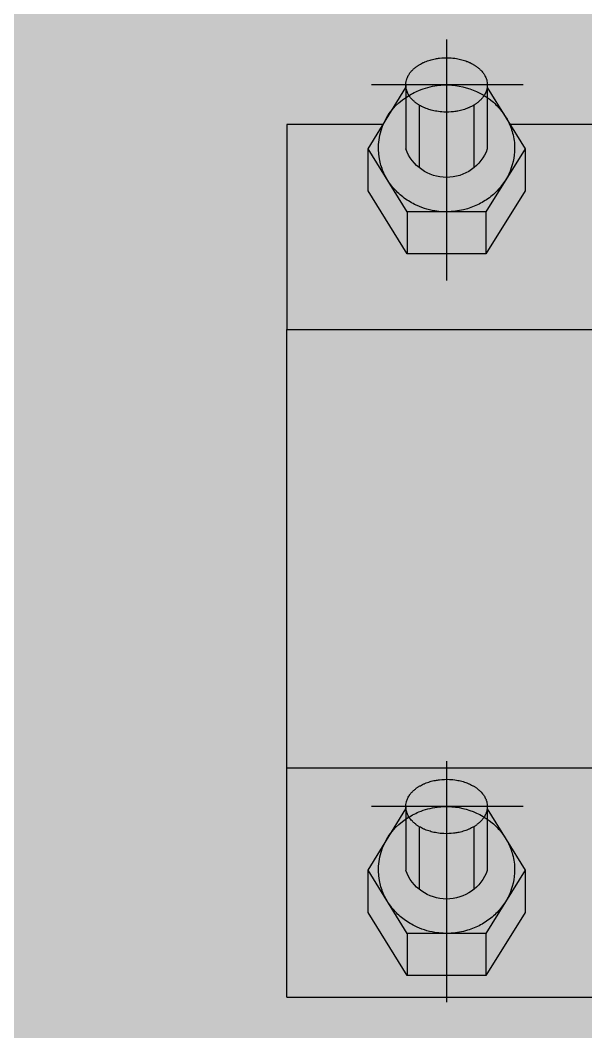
# Model space of a CAD drawing. Header units: millimetres. Extents: x 23077 to 36984, y -3880 to 22709.
# Drawn here: x 24518.4 to 24560, y 9001.3 to 9075.7 of the extents above; entities that cross this region are included whole.
import ezdxf

# ---------------------------------------------------------------- set-up
doc = ezdxf.new("R2010")
doc.units = ezdxf.units.MM
doc.set_wipeout_variables(frame=1)
doc.layers.add('LTM-1160-2', color=251, linetype='Continuous')
doc.layers.add('LTM-1160-2 Штрих', color=41, linetype='Continuous', lineweight=15)

# ---------------------------------------------------------------- blocks, each defined once
blk = doc.blocks.new('BLOCK-20160220.15365116')
at = {"color": 0, "linetype": 'ByBlock', "lineweight": -2, "transparency": 16777216}
blk.add_wipeout([(8535.082, 2429.14), (8535.082, 2429.14), (8527.854, 2433.293), (8520.089, 2436.327), (8511.96, 2438.175), (8503.647, 2438.795), (7678.888, 2438.795), (7678.888, 2438.795), (7658.494, 2434.95), (7640.902, 2423.942), (7628.526, 2407.283), (7623.066, 2387.261), (7623.066, 2387.261), (7586.426, 1929.262), (7586.426, 1929.262), (7588.705, 1908.39), (7598.51, 1889.825), (7614.464, 1876.175), (7634.322, 1869.36), (4949.049, 1872.295), (4949.049, 2130.795), (4580, 2130.795), (4709.285, 2615.795), (4715.049, 2615.795), (4715.049, 2805.795), (4845.049, 2805.795), (4845.049, 2865.795), (4985.049, 2865.795), (4985.049, 2805.795), (5115.049, 2805.795), (5115.049, 2615.795), (6380.049, 2615.795), (6380.049, 2791.424), (6490.049, 2791.424), (6490.049, 2615.795), (8609.399, 2615.795), (8619.564, 2615.795), (8634.564, 2615.795), (8634.564, 2545.795), (8638.312, 2564.095), (8668.623, 2451.364), (8555.084, 2404.922)], dxfattribs=at)
at = {"layer": 'LTM-1160-2 Штрих', "extrusion": (0, 0, -1)}
h = blk.add_hatch(color=256, dxfattribs=at)
h.dxf.hatch_style = 1
h.paths.add_polyline_path([(-4580, 2130.795), (-4709.285, 2615.795), (-4715.049, 2615.795), (-4715.049, 2805.795), (-4845.049, 2805.795), (-4845.049, 2865.795), (-4985.049, 2865.795), (-4985.049, 2805.795), (-5115.049, 2805.795), (-5115.049, 2615.795), (-6380.049, 2615.795), (-6380.049, 2791.424), (-6490.049, 2791.424), (-6490.049, 2615.795), (-8609.399, 2615.795), (-8619.564, 2615.795), (-8634.564, 2615.795), (-8634.564, 2545.795), (-8638.312, 2564.095), (-8668.623, 2451.364), (-8733.328, 2451.364), (-8918.901, 1758.795), (-8854.091, 1758.795), (-8855.536, 1753.795), (-8920.241, 1753.795), (-8920.154, 1308.795), (-8867.049, 1308.795), (-8867.049, 1095.795), (-8868.108, 1095.795), (-8868.108, 1094.295), (-8832.339, 1040.795), (-7716.021, 1040.795), (-7419.392, 1500.092), (-5311.049, 1500.092), (-5311.049, 1706.202), (-5311.049, 1870.092), (-4949.049, 1872.295), (-4949.049, 2130.795)])
edge = h.paths.add_edge_path(flags=16)
edge.add_arc((-8570.511, 1862.796), 126, 165, 238.45702, ccw=False)
edge.add_line((-8692.218, 1895.407), (-8557.739, 2397.289))
edge.add_line((-8557.739, 2397.289), (-8555.058, 2404.997))
edge.add_line((-8555.058, 2404.997), (-8560.623, 2335.484))
edge.add_arc((-8333.659, 2248.792), 242.957, 159.09487, 173.15807)
edge.add_line((-8574.886, 2277.735), (-8584.121, 2167.578))
edge.add_arc((-8300.831, 2149.53), 283.865, 176.35472, 190.82517)
edge.add_line((-8579.644, 2096.217), (-8602.563, 1807.004))
edge.add_arc((-8638.449, 1809.856), 36, 320.76907, 355.45645, ccw=False)
edge.add_line((-8610.564, 1787.088), (-8636.426, 1755.412))
edge = h.paths.add_edge_path(flags=16)
edge.add_line((-8620.09, 1746.96), (-8596.636, 1775.685))
edge.add_ellipse((-8638.465, 1809.838), major_axis=(-54, 0), ratio=1, start_angle=140.76907, end_angle=175.45645)
edge.add_line((-8584.634, 1805.56), (-8565.041, 2052.847))
edge.add_line((-8565.041, 2052.847), (-8535.492, 1995.402))
edge.add_line((-8535.492, 1995.402), (-8517.786, 1990.986))
edge.add_ellipse((-10907.769, 2401.603), major_axis=(-2425, 0), ratio=1, start_angle=170.251325, end_angle=180.661574)
edge.add_line((-8482.93, 2429.603), (-8500.908, 2428.022))
edge.add_ellipse((-7967.303, 1994.228), major_axis=(-687.685, 0), ratio=1, start_angle=320.890575, end_angle=326.291815)
edge.add_line((-8539.371, 2375.868), (-8535.082, 2429.14))
edge.add_ellipse((-8503.647, 2382.795), major_axis=(-56, 0), ratio=1, start_angle=270, end_angle=304.14888, ccw=False)
edge.add_line((-8503.647, 2438.795), (-7678.888, 2438.795))
edge.add_ellipse((-7678.888, 2382.795), major_axis=(-56, 0), ratio=1, start_angle=184.57392, end_angle=270, ccw=False)
edge.add_line((-7623.066, 2387.261), (-7586.426, 1929.262))
edge.add_ellipse((-7642.248, 1924.796), major_axis=(-56, 0), ratio=1, start_angle=98.13636, end_angle=184.57392, ccw=False)
edge.add_line((-7634.322, 1869.36), (-8552.678, 1738.064))
edge.add_ellipse((-8570.511, 1862.796), major_axis=(-126, 0), ratio=1, start_angle=66.82853, end_angle=98.13636, ccw=False)
at = {"color": 0, "linetype": 'ByBlock', "lineweight": -2, "transparency": 16777216}
for p, q in [((7613.699, 2603.629), (7613.699, 2585.907)), ((7613.699, 2603.629), (7613.699, 2585.907)), ((7613.699, 2603.616), (7613.699, 2585.894)), ((7613.699, 2603.616), (7613.699, 2585.894)), ((7608.066, 2600.295), (7619.221, 2600.295)), ((7608.066, 2600.295), (7619.221, 2600.295)), ((7610.699, 2600.295), (7610.699, 2595.601)), ((7610.699, 2600.295), (7610.699, 2595.601)), ((7610.699, 2600.295), (7610.699, 2595.601)), ((7610.699, 2600.295), (7610.699, 2595.601)), ((7613.699, 2600.895), (7613.699, 2598.601)), ((7613.699, 2600.895), (7613.699, 2598.601)), ((7616.699, 2600.295), (7616.699, 2595.601)), ((7616.699, 2600.295), (7616.699, 2595.601)), ((7616.699, 2600.295), (7616.699, 2595.601)), ((7616.699, 2600.295), (7616.699, 2595.601)), ((7610.699, 2600.112), (7607.924, 2595.601)), ((7610.699, 2600.112), (7607.924, 2595.601)), ((7610.699, 2600.112), (7607.924, 2595.601)), ((7610.699, 2600.112), (7607.924, 2595.601)), ((7619.474, 2595.601), (7616.699, 2600.113)), ((7619.474, 2595.601), (7616.699, 2600.113)), ((7619.474, 2595.601), (7616.699, 2600.113)), ((7619.474, 2595.601), (7616.699, 2600.113)), ((7611.699, 2598.805), (7611.699, 2594.192)), ((7611.699, 2598.805), (7611.699, 2594.192)), ((7611.699, 2598.805), (7611.699, 2594.192)), ((7611.699, 2598.805), (7611.699, 2594.192)), ((7615.699, 2594.191), (7615.699, 2598.763)), ((7615.699, 2594.191), (7615.699, 2598.763)), ((7615.699, 2594.191), (7615.699, 2598.763)), ((7615.699, 2594.191), (7615.699, 2598.763)), ((7613.699, 2598.601), (7613.699, 2595.601)), ((7613.699, 2598.601), (7613.699, 2595.601)), ((7602.449, 2597.382), (7609.02, 2597.382)), ((7602.449, 2597.382), (7609.02, 2597.382)), ((7602.449, 2597.382), (7609.02, 2597.382)), ((7602.449, 2597.382), (7609.02, 2597.382)), ((7618.378, 2597.382), (7625.449, 2597.382)), ((7618.378, 2597.382), (7625.449, 2597.382)), ((7618.378, 2597.382), (7625.449, 2597.382)), ((7618.378, 2597.382), (7625.449, 2597.382)), ((7625.449, 2597.382), (7625.449, 2582.295)), ((7625.449, 2597.382), (7625.449, 2582.295)), ((7625.449, 2597.382), (7625.449, 2582.295)), ((7625.449, 2597.382), (7625.449, 2582.295)), ((7607.924, 2595.601), (7607.924, 2592.501)), ((7607.924, 2595.601), (7610.812, 2590.959)), ((7607.924, 2595.601), (7607.924, 2592.501)), ((7607.924, 2595.601), (7610.812, 2590.959)), ((7607.924, 2595.601), (7610.812, 2590.959)), ((7607.924, 2595.601), (7607.924, 2592.501)), ((7607.924, 2595.601), (7610.812, 2590.959)), ((7607.924, 2595.601), (7607.924, 2592.501)), ((7613.699, 2595.601), (7613.699, 2592.601)), ((7613.699, 2595.601), (7613.699, 2592.601)), ((7616.587, 2590.959), (7619.474, 2595.601)), ((7616.587, 2590.959), (7619.474, 2595.601)), ((7616.587, 2590.959), (7619.474, 2595.601)), ((7616.587, 2590.959), (7619.474, 2595.601)), ((7619.474, 2592.501), (7619.474, 2595.601)), ((7619.474, 2592.501), (7619.474, 2595.601)), ((7619.474, 2592.501), (7619.474, 2595.601)), ((7619.474, 2592.501), (7619.474, 2595.601)), ((7607.924, 2592.501), (7610.812, 2587.859)), ((7607.924, 2592.501), (7610.812, 2587.859)), ((7607.924, 2592.501), (7610.812, 2587.859)), ((7607.924, 2592.501), (7610.812, 2587.859)), ((7613.699, 2592.601), (7613.699, 2590.359)), ((7613.699, 2592.601), (7613.699, 2590.359)), ((7616.587, 2587.859), (7619.474, 2592.501)), ((7616.587, 2587.859), (7619.474, 2592.501)), ((7616.587, 2587.859), (7619.474, 2592.501)), ((7616.587, 2587.859), (7619.474, 2592.501)), ((7610.812, 2590.959), (7610.812, 2587.859)), ((7610.812, 2590.959), (7616.587, 2590.959)), ((7610.812, 2590.959), (7610.812, 2587.859)), ((7610.812, 2590.959), (7616.587, 2590.959)), ((7610.812, 2590.959), (7616.587, 2590.959)), ((7610.812, 2590.959), (7610.812, 2587.859)), ((7610.812, 2590.959), (7616.587, 2590.959)), ((7610.812, 2590.959), (7610.812, 2587.859)), ((7616.587, 2590.959), (7616.587, 2587.859)), ((7616.587, 2590.959), (7616.587, 2587.859)), ((7616.587, 2590.959), (7616.587, 2587.859)), ((7616.587, 2590.959), (7616.587, 2587.859)), ((7610.812, 2587.859), (7616.587, 2587.859)), ((7610.812, 2587.859), (7616.587, 2587.859)), ((7610.812, 2587.859), (7616.587, 2587.859)), ((7610.812, 2587.859), (7616.587, 2587.859)), ((7625.449, 2582.295), (7555.449, 2582.295)), ((7625.449, 2582.295), (7555.449, 2582.295)), ((7625.449, 2582.295), (7555.449, 2582.295)), ((7625.449, 2582.295), (7555.449, 2582.295)), ((7625.449, 2533.153), (7625.449, 2582.295)), ((7625.449, 2533.153), (7625.449, 2582.295)), ((7625.449, 2533.153), (7625.449, 2582.295)), ((7625.449, 2533.153), (7625.449, 2582.295)), ((7613.699, 2550.529), (7613.699, 2532.807)), ((7613.699, 2550.529), (7613.699, 2532.807)), ((7613.699, 2550.516), (7613.699, 2532.794)), ((7613.699, 2550.516), (7613.699, 2532.794)), ((7625.449, 2550.038), (7555.449, 2550.038)), ((7625.449, 2550.038), (7555.449, 2550.038)), ((7625.449, 2550.038), (7555.449, 2550.038)), ((7625.449, 2550.038), (7555.449, 2550.038)), ((7613.699, 2547.795), (7613.699, 2545.501)), ((7613.699, 2547.795), (7613.699, 2545.501)), ((7610.699, 2547.012), (7607.924, 2542.501)), ((7610.699, 2547.012), (7607.924, 2542.501)), ((7610.699, 2547.012), (7607.924, 2542.501)), ((7610.699, 2547.012), (7607.924, 2542.501)), ((7608.066, 2547.195), (7619.221, 2547.195)), ((7608.066, 2547.195), (7619.221, 2547.195)), ((7610.699, 2547.195), (7610.699, 2542.501)), ((7610.699, 2547.195), (7610.699, 2542.501)), ((7610.699, 2547.195), (7610.699, 2542.501)), ((7610.699, 2547.195), (7610.699, 2542.501)), ((7616.699, 2547.195), (7616.699, 2542.501)), ((7616.699, 2547.195), (7616.699, 2542.501)), ((7616.699, 2547.195), (7616.699, 2542.501)), ((7616.699, 2547.195), (7616.699, 2542.501)), ((7619.474, 2542.501), (7616.699, 2547.013)), ((7619.474, 2542.501), (7616.699, 2547.013)), ((7619.474, 2542.501), (7616.699, 2547.013)), ((7619.474, 2542.501), (7616.699, 2547.013)), ((7611.699, 2545.705), (7611.699, 2541.092)), ((7611.699, 2545.705), (7611.699, 2541.092)), ((7611.699, 2545.705), (7611.699, 2541.092)), ((7611.699, 2545.705), (7611.699, 2541.092)), ((7613.699, 2545.501), (7613.699, 2542.501)), ((7613.699, 2545.501), (7613.699, 2542.501)), ((7615.699, 2541.091), (7615.699, 2545.663)), ((7615.699, 2541.091), (7615.699, 2545.663)), ((7615.699, 2541.091), (7615.699, 2545.663)), ((7615.699, 2541.091), (7615.699, 2545.663)), ((7607.924, 2542.501), (7607.924, 2539.401)), ((7607.924, 2542.501), (7610.812, 2537.859)), ((7607.924, 2542.501), (7607.924, 2539.401)), ((7607.924, 2542.501), (7610.812, 2537.859)), ((7607.924, 2542.501), (7610.812, 2537.859)), ((7607.924, 2542.501), (7607.924, 2539.401)), ((7607.924, 2542.501), (7610.812, 2537.859)), ((7607.924, 2542.501), (7607.924, 2539.401)), ((7613.699, 2542.501), (7613.699, 2539.501)), ((7613.699, 2542.501), (7613.699, 2539.501)), ((7616.587, 2537.859), (7619.474, 2542.501)), ((7616.587, 2537.859), (7619.474, 2542.501)), ((7616.587, 2537.859), (7619.474, 2542.501)), ((7616.587, 2537.859), (7619.474, 2542.501)), ((7619.474, 2539.401), (7619.474, 2542.501)), ((7619.474, 2539.401), (7619.474, 2542.501)), ((7619.474, 2539.401), (7619.474, 2542.501)), ((7619.474, 2539.401), (7619.474, 2542.501)), ((7607.924, 2539.401), (7610.812, 2534.759)), ((7607.924, 2539.401), (7610.812, 2534.759)), ((7607.924, 2539.401), (7610.812, 2534.759)), ((7607.924, 2539.401), (7610.812, 2534.759)), ((7613.699, 2539.501), (7613.699, 2537.259)), ((7613.699, 2539.501), (7613.699, 2537.259)), ((7616.587, 2534.759), (7619.474, 2539.401)), ((7616.587, 2534.759), (7619.474, 2539.401)), ((7616.587, 2534.759), (7619.474, 2539.401)), ((7616.587, 2534.759), (7619.474, 2539.401)), ((7610.812, 2537.859), (7610.812, 2534.759)), ((7610.812, 2537.859), (7616.587, 2537.859)), ((7610.812, 2537.859), (7610.812, 2534.759)), ((7610.812, 2537.859), (7616.587, 2537.859)), ((7610.812, 2537.859), (7616.587, 2537.859)), ((7610.812, 2537.859), (7610.812, 2534.759)), ((7610.812, 2537.859), (7616.587, 2537.859)), ((7610.812, 2537.859), (7610.812, 2534.759)), ((7616.587, 2537.859), (7616.587, 2534.759)), ((7616.587, 2537.859), (7616.587, 2534.759)), ((7616.587, 2537.859), (7616.587, 2534.759)), ((7616.587, 2537.859), (7616.587, 2534.759)), ((7610.812, 2534.759), (7616.587, 2534.759)), ((7610.812, 2534.759), (7616.587, 2534.759)), ((7610.812, 2534.759), (7616.587, 2534.759)), ((7610.812, 2534.759), (7616.587, 2534.759)), ((7625.449, 2533.153), (7555.449, 2533.153)), ((7625.449, 2533.153), (7555.449, 2533.153)), ((7625.449, 2533.153), (7555.449, 2533.153)), ((7625.449, 2533.153), (7555.449, 2533.153))]:
    blk.add_line(p, q, dxfattribs=at)
for points in [[(7616.699, 2600.295, 0.026396), (7616.691, 2600.436, 0.038394), (7616.653, 2600.643, 0.012852), (7616.633, 2600.713, 0.012429), (7616.609, 2600.781, 0.023813), (7616.551, 2600.915, 0.0231), (7616.479, 2601.046, 0.011148), (7616.438, 2601.111, 0.010685), (7616.393, 2601.175, 0.010241), (7616.346, 2601.236, 0.009821), (7616.297, 2601.295, 0.010119), (7616.241, 2601.357, 0.009693), (7616.183, 2601.416, 0.009276), (7616.123, 2601.473, 0.00887), (7616.061, 2601.528, 0.00848), (7615.997, 2601.581, 0.008728), (7615.926, 2601.635, 0.008392), (7615.854, 2601.687, 0.008061), (7615.78, 2601.736, 0.007738), (7615.704, 2601.783, 0.007425), (7615.627, 2601.827, 0.015061), (7615.459, 2601.915, 0.007125), (7615.373, 2601.955, 0.00689), (7615.287, 2601.992, 0.01351), (7615.106, 2602.062, 0.013145), (7614.917, 2602.123, 0.012512), (7614.725, 2602.175, 0.01241), (7614.524, 2602.218, 0.017968), (7614.22, 2602.265, 0.041), (7613.49, 2602.291, 0.029294), (7612.974, 2602.236, 0.012158), (7612.773, 2602.198, 0.012344), (7612.576, 2602.15, 0.012719), (7612.386, 2602.094, 0.013363), (7612.199, 2602.027, 0.00666), (7612.111, 2601.992, 0.00689), (7612.024, 2601.955, 0.007125), (7611.938, 2601.915, 0.014898), (7611.77, 2601.827, 0.007425), (7611.693, 2601.783, 0.007738), (7611.618, 2601.736, 0.008061), (7611.544, 2601.687, 0.008392), (7611.471, 2601.635, 0.008728), (7611.401, 2601.581, 0.00848), (7611.337, 2601.528, 0.00887), (7611.274, 2601.473, 0.009276), (7611.214, 2601.416, 0.009693), (7611.156, 2601.357, 0.019806), (7611.051, 2601.236, 0.010241), (7611.004, 2601.175, 0.010685), (7610.96, 2601.111, 0.011148), (7610.918, 2601.046, 0.02284), (7610.846, 2600.915, 0.023565), (7610.789, 2600.781, 0.012429), (7610.765, 2600.713, 0.025463), (7610.728, 2600.574, 0.038531), (7610.701, 2600.366, 0.065886), (7610.728, 2600.016, 0.025626), (7610.765, 2599.878, 0.012429), (7610.789, 2599.81, 0.023813), (7610.846, 2599.676, 0.0231), (7610.918, 2599.544, 0.011148), (7610.96, 2599.479, 0.010685), (7611.004, 2599.416, 0.010241), (7611.051, 2599.355, 0.009821), (7611.101, 2599.295, 0.010119), (7611.156, 2599.234, 0.009693), (7611.214, 2599.174, 0.009276), (7611.274, 2599.117, 0.00887), (7611.337, 2599.062, 0.00848), (7611.401, 2599.01, 0.008728), (7611.471, 2598.956, 0.008392), (7611.544, 2598.904, 0.008061), (7611.618, 2598.855, 0.007738), (7611.693, 2598.808, 0.007425), (7611.77, 2598.763, 0.015061), (7611.938, 2598.676, 0.007125), (7612.024, 2598.636, 0.00689), (7612.111, 2598.598, 0.01351), (7612.292, 2598.529, 0.013145), (7612.481, 2598.468, 0.012512), (7612.673, 2598.416, 0.01241), (7612.873, 2598.373, 0.017968), (7613.178, 2598.326, 0.041), (7613.908, 2598.3, 0.029294), (7614.423, 2598.355, 0.012158), (7614.625, 2598.393, 0.012344), (7614.821, 2598.441, 0.012719), (7615.011, 2598.497, 0.013363), (7615.199, 2598.563, 0.00666), (7615.287, 2598.598, 0.00689), (7615.373, 2598.636, 0.007125), (7615.459, 2598.676, 0.014898), (7615.627, 2598.763, 0.007425), (7615.704, 2598.808, 0.007738), (7615.78, 2598.855, 0.008061), (7615.854, 2598.904, 0.008392), (7615.926, 2598.956, 0.008728), (7615.997, 2599.01, 0.00848), (7616.061, 2599.062, 0.00887), (7616.123, 2599.117, 0.009276), (7616.183, 2599.174, 0.009693), (7616.241, 2599.234, 0.019806), (7616.346, 2599.355, 0.010241), (7616.393, 2599.416, 0.010685), (7616.438, 2599.479, 0.011148), (7616.479, 2599.544, 0.02284), (7616.551, 2599.676, 0.023565), (7616.609, 2599.81, 0.012429), (7616.633, 2599.878, 0.025463), (7616.669, 2600.016, 0.038531), (7616.697, 2600.225, 0.013267)], [(7616.699, 2600.295, 0.026396), (7616.691, 2600.436, 0.038394), (7616.653, 2600.643, 0.012852), (7616.633, 2600.713, 0.012429), (7616.609, 2600.781, 0.023813), (7616.551, 2600.915, 0.0231), (7616.479, 2601.046, 0.011148), (7616.438, 2601.111, 0.010685), (7616.393, 2601.175, 0.010241), (7616.346, 2601.236, 0.009821), (7616.297, 2601.295, 0.010119), (7616.241, 2601.357, 0.009693), (7616.183, 2601.416, 0.009276), (7616.123, 2601.473, 0.00887), (7616.061, 2601.528, 0.00848), (7615.997, 2601.581, 0.008728), (7615.926, 2601.635, 0.008392), (7615.854, 2601.687, 0.008061), (7615.78, 2601.736, 0.007738), (7615.704, 2601.783, 0.007425), (7615.627, 2601.827, 0.015061), (7615.459, 2601.915, 0.007125), (7615.373, 2601.955, 0.00689), (7615.287, 2601.992, 0.01351), (7615.106, 2602.062, 0.013145), (7614.917, 2602.123, 0.012512), (7614.725, 2602.175, 0.01241), (7614.524, 2602.218, 0.017968), (7614.22, 2602.265, 0.041), (7613.49, 2602.291, 0.029294), (7612.974, 2602.236, 0.012158), (7612.773, 2602.198, 0.012344), (7612.576, 2602.15, 0.012719), (7612.386, 2602.094, 0.013363), (7612.199, 2602.027, 0.00666), (7612.111, 2601.992, 0.00689), (7612.024, 2601.955, 0.007125), (7611.938, 2601.915, 0.014898), (7611.77, 2601.827, 0.007425), (7611.693, 2601.783, 0.007738), (7611.618, 2601.736, 0.008061), (7611.544, 2601.687, 0.008392), (7611.471, 2601.635, 0.008728), (7611.401, 2601.581, 0.00848), (7611.337, 2601.528, 0.00887), (7611.274, 2601.473, 0.009276), (7611.214, 2601.416, 0.009693), (7611.156, 2601.357, 0.019806), (7611.051, 2601.236, 0.010241), (7611.004, 2601.175, 0.010685), (7610.96, 2601.111, 0.011148), (7610.918, 2601.046, 0.02284), (7610.846, 2600.915, 0.023565), (7610.789, 2600.781, 0.012429), (7610.765, 2600.713, 0.025463), (7610.728, 2600.574, 0.038531), (7610.701, 2600.366, 0.065886), (7610.728, 2600.016, 0.025626), (7610.765, 2599.878, 0.012429), (7610.789, 2599.81, 0.023813), (7610.846, 2599.676, 0.0231), (7610.918, 2599.544, 0.011148), (7610.96, 2599.479, 0.010685), (7611.004, 2599.416, 0.010241), (7611.051, 2599.355, 0.009821), (7611.101, 2599.295, 0.010119), (7611.156, 2599.234, 0.009693), (7611.214, 2599.174, 0.009276), (7611.274, 2599.117, 0.00887), (7611.337, 2599.062, 0.00848), (7611.401, 2599.01, 0.008728), (7611.471, 2598.956, 0.008392), (7611.544, 2598.904, 0.008061), (7611.618, 2598.855, 0.007738), (7611.693, 2598.808, 0.007425), (7611.77, 2598.763, 0.015061), (7611.938, 2598.676, 0.007125), (7612.024, 2598.636, 0.00689), (7612.111, 2598.598, 0.01351), (7612.292, 2598.529, 0.013145), (7612.481, 2598.468, 0.012512), (7612.673, 2598.416, 0.01241), (7612.873, 2598.373, 0.017968), (7613.178, 2598.326, 0.041), (7613.908, 2598.3, 0.029294), (7614.423, 2598.355, 0.012158), (7614.625, 2598.393, 0.012344), (7614.821, 2598.441, 0.012719), (7615.011, 2598.497, 0.013363), (7615.199, 2598.563, 0.00666), (7615.287, 2598.598, 0.00689), (7615.373, 2598.636, 0.007125), (7615.459, 2598.676, 0.014898), (7615.627, 2598.763, 0.007425), (7615.704, 2598.808, 0.007738), (7615.78, 2598.855, 0.008061), (7615.854, 2598.904, 0.008392), (7615.926, 2598.956, 0.008728), (7615.997, 2599.01, 0.00848), (7616.061, 2599.062, 0.00887), (7616.123, 2599.117, 0.009276), (7616.183, 2599.174, 0.009693), (7616.241, 2599.234, 0.019806), (7616.346, 2599.355, 0.010241), (7616.393, 2599.416, 0.010685), (7616.438, 2599.479, 0.011148), (7616.479, 2599.544, 0.02284), (7616.551, 2599.676, 0.023565), (7616.609, 2599.81, 0.012429), (7616.633, 2599.878, 0.025463), (7616.669, 2600.016, 0.038531), (7616.697, 2600.225, 0.013267)], [(7616.699, 2600.295, 0.026396), (7616.691, 2600.436, 0.038394), (7616.653, 2600.643, 0.012852), (7616.633, 2600.713, 0.012429), (7616.609, 2600.781, 0.023813), (7616.551, 2600.915, 0.0231), (7616.479, 2601.046, 0.011148), (7616.438, 2601.111, 0.010685), (7616.393, 2601.175, 0.010241), (7616.346, 2601.236, 0.009821), (7616.297, 2601.295, 0.010119), (7616.241, 2601.357, 0.009693), (7616.183, 2601.416, 0.009276), (7616.123, 2601.473, 0.00887), (7616.061, 2601.528, 0.00848), (7615.997, 2601.581, 0.008728), (7615.926, 2601.635, 0.008392), (7615.854, 2601.687, 0.008061), (7615.78, 2601.736, 0.007738), (7615.704, 2601.783, 0.007425), (7615.627, 2601.827, 0.015061), (7615.459, 2601.915, 0.007125), (7615.373, 2601.955, 0.00689), (7615.287, 2601.992, 0.01351), (7615.106, 2602.062, 0.013145), (7614.917, 2602.123, 0.012512), (7614.725, 2602.175, 0.01241), (7614.524, 2602.218, 0.017968), (7614.22, 2602.265, 0.041), (7613.49, 2602.291, 0.029294), (7612.974, 2602.236, 0.012158), (7612.773, 2602.198, 0.012344), (7612.576, 2602.15, 0.012719), (7612.386, 2602.094, 0.013363), (7612.199, 2602.027, 0.00666), (7612.111, 2601.992, 0.00689), (7612.024, 2601.955, 0.007125), (7611.938, 2601.915, 0.014898), (7611.77, 2601.827, 0.007425), (7611.693, 2601.783, 0.007738), (7611.618, 2601.736, 0.008061), (7611.544, 2601.687, 0.008392), (7611.471, 2601.635, 0.008728), (7611.401, 2601.581, 0.00848), (7611.337, 2601.528, 0.00887), (7611.274, 2601.473, 0.009276), (7611.214, 2601.416, 0.009693), (7611.156, 2601.357, 0.019806), (7611.051, 2601.236, 0.010241), (7611.004, 2601.175, 0.010685), (7610.96, 2601.111, 0.011148), (7610.918, 2601.046, 0.02284), (7610.846, 2600.915, 0.023565), (7610.789, 2600.781, 0.012429), (7610.765, 2600.713, 0.025463), (7610.728, 2600.574, 0.038531), (7610.701, 2600.366, 0.065886), (7610.728, 2600.016, 0.025626), (7610.765, 2599.878, 0.012429), (7610.789, 2599.81, 0.023813), (7610.846, 2599.676, 0.0231), (7610.918, 2599.544, 0.011148), (7610.96, 2599.479, 0.010685), (7611.004, 2599.416, 0.010241), (7611.051, 2599.355, 0.009821), (7611.101, 2599.295, 0.010119), (7611.156, 2599.234, 0.009693), (7611.214, 2599.174, 0.009276), (7611.274, 2599.117, 0.00887), (7611.337, 2599.062, 0.00848), (7611.401, 2599.01, 0.008728), (7611.471, 2598.956, 0.008392), (7611.544, 2598.904, 0.008061), (7611.618, 2598.855, 0.007738), (7611.693, 2598.808, 0.007425), (7611.77, 2598.763, 0.015061), (7611.938, 2598.676, 0.007125), (7612.024, 2598.636, 0.00689), (7612.111, 2598.598, 0.01351), (7612.292, 2598.529, 0.013145), (7612.481, 2598.468, 0.012512), (7612.673, 2598.416, 0.01241), (7612.873, 2598.373, 0.017968), (7613.178, 2598.326, 0.041), (7613.908, 2598.3, 0.029294), (7614.423, 2598.355, 0.012158), (7614.625, 2598.393, 0.012344), (7614.821, 2598.441, 0.012719), (7615.011, 2598.497, 0.013363), (7615.199, 2598.563, 0.00666), (7615.287, 2598.598, 0.00689), (7615.373, 2598.636, 0.007125), (7615.459, 2598.676, 0.014898), (7615.627, 2598.763, 0.007425), (7615.704, 2598.808, 0.007738), (7615.78, 2598.855, 0.008061), (7615.854, 2598.904, 0.008392), (7615.926, 2598.956, 0.008728), (7615.997, 2599.01, 0.00848), (7616.061, 2599.062, 0.00887), (7616.123, 2599.117, 0.009276), (7616.183, 2599.174, 0.009693), (7616.241, 2599.234, 0.019806), (7616.346, 2599.355, 0.010241), (7616.393, 2599.416, 0.010685), (7616.438, 2599.479, 0.011148), (7616.479, 2599.544, 0.02284), (7616.551, 2599.676, 0.023565), (7616.609, 2599.81, 0.012429), (7616.633, 2599.878, 0.025463), (7616.669, 2600.016, 0.038531), (7616.697, 2600.225, 0.013267)], [(7616.699, 2600.295, 0.026396), (7616.691, 2600.436, 0.038394), (7616.653, 2600.643, 0.012852), (7616.633, 2600.713, 0.012429), (7616.609, 2600.781, 0.023813), (7616.551, 2600.915, 0.0231), (7616.479, 2601.046, 0.011148), (7616.438, 2601.111, 0.010685), (7616.393, 2601.175, 0.010241), (7616.346, 2601.236, 0.009821), (7616.297, 2601.295, 0.010119), (7616.241, 2601.357, 0.009693), (7616.183, 2601.416, 0.009276), (7616.123, 2601.473, 0.00887), (7616.061, 2601.528, 0.00848), (7615.997, 2601.581, 0.008728), (7615.926, 2601.635, 0.008392), (7615.854, 2601.687, 0.008061), (7615.78, 2601.736, 0.007738), (7615.704, 2601.783, 0.007425), (7615.627, 2601.827, 0.015061), (7615.459, 2601.915, 0.007125), (7615.373, 2601.955, 0.00689), (7615.287, 2601.992, 0.01351), (7615.106, 2602.062, 0.013145), (7614.917, 2602.123, 0.012512), (7614.725, 2602.175, 0.01241), (7614.524, 2602.218, 0.017968), (7614.22, 2602.265, 0.041), (7613.49, 2602.291, 0.029294), (7612.974, 2602.236, 0.012158), (7612.773, 2602.198, 0.012344), (7612.576, 2602.15, 0.012719), (7612.386, 2602.094, 0.013363), (7612.199, 2602.027, 0.00666), (7612.111, 2601.992, 0.00689), (7612.024, 2601.955, 0.007125), (7611.938, 2601.915, 0.014898), (7611.77, 2601.827, 0.007425), (7611.693, 2601.783, 0.007738), (7611.618, 2601.736, 0.008061), (7611.544, 2601.687, 0.008392), (7611.471, 2601.635, 0.008728), (7611.401, 2601.581, 0.00848), (7611.337, 2601.528, 0.00887), (7611.274, 2601.473, 0.009276), (7611.214, 2601.416, 0.009693), (7611.156, 2601.357, 0.019806), (7611.051, 2601.236, 0.010241), (7611.004, 2601.175, 0.010685), (7610.96, 2601.111, 0.011148), (7610.918, 2601.046, 0.02284), (7610.846, 2600.915, 0.023565), (7610.789, 2600.781, 0.012429), (7610.765, 2600.713, 0.025463), (7610.728, 2600.574, 0.038531), (7610.701, 2600.366, 0.065886), (7610.728, 2600.016, 0.025626), (7610.765, 2599.878, 0.012429), (7610.789, 2599.81, 0.023813), (7610.846, 2599.676, 0.0231), (7610.918, 2599.544, 0.011148), (7610.96, 2599.479, 0.010685), (7611.004, 2599.416, 0.010241), (7611.051, 2599.355, 0.009821), (7611.101, 2599.295, 0.010119), (7611.156, 2599.234, 0.009693), (7611.214, 2599.174, 0.009276), (7611.274, 2599.117, 0.00887), (7611.337, 2599.062, 0.00848), (7611.401, 2599.01, 0.008728), (7611.471, 2598.956, 0.008392), (7611.544, 2598.904, 0.008061), (7611.618, 2598.855, 0.007738), (7611.693, 2598.808, 0.007425), (7611.77, 2598.763, 0.015061), (7611.938, 2598.676, 0.007125), (7612.024, 2598.636, 0.00689), (7612.111, 2598.598, 0.01351), (7612.292, 2598.529, 0.013145), (7612.481, 2598.468, 0.012512), (7612.673, 2598.416, 0.01241), (7612.873, 2598.373, 0.017968), (7613.178, 2598.326, 0.041), (7613.908, 2598.3, 0.029294), (7614.423, 2598.355, 0.012158), (7614.625, 2598.393, 0.012344), (7614.821, 2598.441, 0.012719), (7615.011, 2598.497, 0.013363), (7615.199, 2598.563, 0.00666), (7615.287, 2598.598, 0.00689), (7615.373, 2598.636, 0.007125), (7615.459, 2598.676, 0.014898), (7615.627, 2598.763, 0.007425), (7615.704, 2598.808, 0.007738), (7615.78, 2598.855, 0.008061), (7615.854, 2598.904, 0.008392), (7615.926, 2598.956, 0.008728), (7615.997, 2599.01, 0.00848), (7616.061, 2599.062, 0.00887), (7616.123, 2599.117, 0.009276), (7616.183, 2599.174, 0.009693), (7616.241, 2599.234, 0.019806), (7616.346, 2599.355, 0.010241), (7616.393, 2599.416, 0.010685), (7616.438, 2599.479, 0.011148), (7616.479, 2599.544, 0.02284), (7616.551, 2599.676, 0.023565), (7616.609, 2599.81, 0.012429), (7616.633, 2599.878, 0.025463), (7616.669, 2600.016, 0.038531), (7616.697, 2600.225, 0.013267)], [(7608.689, 2595.627, 0.112644), (7609.122, 2593.728, 0.054485), (7609.646, 2592.882, 0.052983), (7610.347, 2592.158, 0.051433), (7611.194, 2591.585, 0.050161), (7612.152, 2591.187, 0.11486), (7614.57, 2591.03, 0.073938), (7616.051, 2591.505, 0.050691), (7616.921, 2592.051, 0.052033), (7617.648, 2592.753, 0.053605), (7618.203, 2593.58, 0.055043), (7618.561, 2594.497, 0.328131), (7616.644, 2599.404, 0.050739), (7615.737, 2599.892, 0.066087), (7614.397, 2600.25, 0.206681), (7610.347, 2599.097, 0.052305), (7609.646, 2598.372, 0.044849), (7609.196, 2597.674, 0.055043), (7608.838, 2596.757, 0.065409)], [(7608.689, 2595.627, 0.112644), (7609.122, 2593.728, 0.054485), (7609.646, 2592.882, 0.052983), (7610.347, 2592.158, 0.051433), (7611.194, 2591.585, 0.050161), (7612.152, 2591.187, 0.11486), (7614.57, 2591.03, 0.073938), (7616.051, 2591.505, 0.050691), (7616.921, 2592.051, 0.052033), (7617.648, 2592.753, 0.053605), (7618.203, 2593.58, 0.055043), (7618.561, 2594.497, 0.328131), (7616.644, 2599.404, 0.050739), (7615.737, 2599.892, 0.066087), (7614.397, 2600.25, 0.206681), (7610.347, 2599.097, 0.052305), (7609.646, 2598.372, 0.044849), (7609.196, 2597.674, 0.055043), (7608.838, 2596.757, 0.065409)], [(7608.689, 2595.627, 0.112644), (7609.122, 2593.728, 0.054485), (7609.646, 2592.882, 0.052983), (7610.347, 2592.158, 0.051433), (7611.194, 2591.585, 0.050161), (7612.152, 2591.187, 0.11486), (7614.57, 2591.03, 0.073938), (7616.051, 2591.505, 0.050691), (7616.921, 2592.051, 0.052033), (7617.648, 2592.753, 0.053605), (7618.203, 2593.58, 0.055043), (7618.561, 2594.497, 0.328131), (7616.644, 2599.404, 0.050739), (7615.737, 2599.892, 0.066087), (7614.397, 2600.25, 0.206681), (7610.347, 2599.097, 0.052305), (7609.646, 2598.372, 0.044849), (7609.196, 2597.674, 0.055043), (7608.838, 2596.757, 0.065409)], [(7608.689, 2595.627, 0.112644), (7609.122, 2593.728, 0.054485), (7609.646, 2592.882, 0.052983), (7610.347, 2592.158, 0.051433), (7611.194, 2591.585, 0.050161), (7612.152, 2591.187, 0.11486), (7614.57, 2591.03, 0.073938), (7616.051, 2591.505, 0.050691), (7616.921, 2592.051, 0.052033), (7617.648, 2592.753, 0.053605), (7618.203, 2593.58, 0.055043), (7618.561, 2594.497, 0.328131), (7616.644, 2599.404, 0.050739), (7615.737, 2599.892, 0.066087), (7614.397, 2600.25, 0.206681), (7610.347, 2599.097, 0.052305), (7609.646, 2598.372, 0.044849), (7609.196, 2597.674, 0.055043), (7608.838, 2596.757, 0.065409)], [(7616.699, 2547.195, 0.026396), (7616.691, 2547.336, 0.038394), (7616.653, 2547.543, 0.012852), (7616.633, 2547.613, 0.012429), (7616.609, 2547.681, 0.023813), (7616.551, 2547.815, 0.0231), (7616.479, 2547.946, 0.011148), (7616.438, 2548.011, 0.010685), (7616.393, 2548.075, 0.010241), (7616.346, 2548.136, 0.009821), (7616.297, 2548.195, 0.010119), (7616.241, 2548.257, 0.009693), (7616.183, 2548.316, 0.009276), (7616.123, 2548.373, 0.00887), (7616.061, 2548.428, 0.00848), (7615.997, 2548.481, 0.008728), (7615.926, 2548.535, 0.008392), (7615.854, 2548.587, 0.008061), (7615.78, 2548.636, 0.007738), (7615.704, 2548.683, 0.007425), (7615.627, 2548.727, 0.015061), (7615.459, 2548.815, 0.007125), (7615.373, 2548.855, 0.00689), (7615.287, 2548.892, 0.01351), (7615.106, 2548.962, 0.013145), (7614.917, 2549.023, 0.012512), (7614.725, 2549.075, 0.01241), (7614.524, 2549.118, 0.017968), (7614.22, 2549.165, 0.041), (7613.49, 2549.191, 0.029294), (7612.974, 2549.136, 0.012158), (7612.773, 2549.098, 0.012344), (7612.576, 2549.05, 0.012719), (7612.386, 2548.994, 0.013363), (7612.199, 2548.927, 0.00666), (7612.111, 2548.892, 0.00689), (7612.024, 2548.855, 0.007125), (7611.938, 2548.815, 0.014898), (7611.77, 2548.727, 0.007425), (7611.693, 2548.683, 0.007738), (7611.618, 2548.636, 0.008061), (7611.544, 2548.587, 0.008392), (7611.471, 2548.535, 0.008728), (7611.401, 2548.481, 0.00848), (7611.337, 2548.428, 0.00887), (7611.274, 2548.373, 0.009276), (7611.214, 2548.316, 0.009693), (7611.156, 2548.257, 0.019806), (7611.051, 2548.136, 0.010241), (7611.004, 2548.075, 0.010685), (7610.96, 2548.011, 0.011148), (7610.918, 2547.946, 0.02284), (7610.846, 2547.815, 0.023565), (7610.789, 2547.681, 0.012429), (7610.765, 2547.613, 0.025463), (7610.728, 2547.474, 0.038531), (7610.701, 2547.266, 0.065886), (7610.728, 2546.916, 0.025626), (7610.765, 2546.778, 0.012429), (7610.789, 2546.71, 0.023813), (7610.846, 2546.576, 0.0231), (7610.918, 2546.444, 0.011148), (7610.96, 2546.379, 0.010685), (7611.004, 2546.316, 0.010241), (7611.051, 2546.255, 0.009821), (7611.101, 2546.195, 0.010119), (7611.156, 2546.134, 0.009693), (7611.214, 2546.074, 0.009276), (7611.274, 2546.017, 0.00887), (7611.337, 2545.962, 0.00848), (7611.401, 2545.91, 0.008728), (7611.471, 2545.856, 0.008392), (7611.544, 2545.804, 0.008061), (7611.618, 2545.755, 0.007738), (7611.693, 2545.708, 0.007425), (7611.77, 2545.663, 0.015061), (7611.938, 2545.576, 0.007125), (7612.024, 2545.536, 0.00689), (7612.111, 2545.498, 0.01351), (7612.292, 2545.429, 0.013145), (7612.481, 2545.368, 0.012512), (7612.673, 2545.316, 0.01241), (7612.873, 2545.273, 0.017968), (7613.178, 2545.226, 0.041), (7613.908, 2545.2, 0.029294), (7614.423, 2545.255, 0.012158), (7614.625, 2545.293, 0.012344), (7614.821, 2545.341, 0.012719), (7615.011, 2545.397, 0.013363), (7615.199, 2545.463, 0.00666), (7615.287, 2545.498, 0.00689), (7615.373, 2545.536, 0.007125), (7615.459, 2545.576, 0.014898), (7615.627, 2545.663, 0.007425), (7615.704, 2545.708, 0.007738), (7615.78, 2545.755, 0.008061), (7615.854, 2545.804, 0.008392), (7615.926, 2545.856, 0.008728), (7615.997, 2545.91, 0.00848), (7616.061, 2545.962, 0.00887), (7616.123, 2546.017, 0.009276), (7616.183, 2546.074, 0.009693), (7616.241, 2546.134, 0.019806), (7616.346, 2546.255, 0.010241), (7616.393, 2546.316, 0.010685), (7616.438, 2546.379, 0.011148), (7616.479, 2546.444, 0.02284), (7616.551, 2546.576, 0.023565), (7616.609, 2546.71, 0.012429), (7616.633, 2546.778, 0.025463), (7616.669, 2546.916, 0.038531), (7616.697, 2547.125, 0.013267)], [(7616.699, 2547.195, 0.026396), (7616.691, 2547.336, 0.038394), (7616.653, 2547.543, 0.012852), (7616.633, 2547.613, 0.012429), (7616.609, 2547.681, 0.023813), (7616.551, 2547.815, 0.0231), (7616.479, 2547.946, 0.011148), (7616.438, 2548.011, 0.010685), (7616.393, 2548.075, 0.010241), (7616.346, 2548.136, 0.009821), (7616.297, 2548.195, 0.010119), (7616.241, 2548.257, 0.009693), (7616.183, 2548.316, 0.009276), (7616.123, 2548.373, 0.00887), (7616.061, 2548.428, 0.00848), (7615.997, 2548.481, 0.008728), (7615.926, 2548.535, 0.008392), (7615.854, 2548.587, 0.008061), (7615.78, 2548.636, 0.007738), (7615.704, 2548.683, 0.007425), (7615.627, 2548.727, 0.015061), (7615.459, 2548.815, 0.007125), (7615.373, 2548.855, 0.00689), (7615.287, 2548.892, 0.01351), (7615.106, 2548.962, 0.013145), (7614.917, 2549.023, 0.012512), (7614.725, 2549.075, 0.01241), (7614.524, 2549.118, 0.017968), (7614.22, 2549.165, 0.041), (7613.49, 2549.191, 0.029294), (7612.974, 2549.136, 0.012158), (7612.773, 2549.098, 0.012344), (7612.576, 2549.05, 0.012719), (7612.386, 2548.994, 0.013363), (7612.199, 2548.927, 0.00666), (7612.111, 2548.892, 0.00689), (7612.024, 2548.855, 0.007125), (7611.938, 2548.815, 0.014898), (7611.77, 2548.727, 0.007425), (7611.693, 2548.683, 0.007738), (7611.618, 2548.636, 0.008061), (7611.544, 2548.587, 0.008392), (7611.471, 2548.535, 0.008728), (7611.401, 2548.481, 0.00848), (7611.337, 2548.428, 0.00887), (7611.274, 2548.373, 0.009276), (7611.214, 2548.316, 0.009693), (7611.156, 2548.257, 0.019806), (7611.051, 2548.136, 0.010241), (7611.004, 2548.075, 0.010685), (7610.96, 2548.011, 0.011148), (7610.918, 2547.946, 0.02284), (7610.846, 2547.815, 0.023565), (7610.789, 2547.681, 0.012429), (7610.765, 2547.613, 0.025463), (7610.728, 2547.474, 0.038531), (7610.701, 2547.266, 0.065886), (7610.728, 2546.916, 0.025626), (7610.765, 2546.778, 0.012429), (7610.789, 2546.71, 0.023813), (7610.846, 2546.576, 0.0231), (7610.918, 2546.444, 0.011148), (7610.96, 2546.379, 0.010685), (7611.004, 2546.316, 0.010241), (7611.051, 2546.255, 0.009821), (7611.101, 2546.195, 0.010119), (7611.156, 2546.134, 0.009693), (7611.214, 2546.074, 0.009276), (7611.274, 2546.017, 0.00887), (7611.337, 2545.962, 0.00848), (7611.401, 2545.91, 0.008728), (7611.471, 2545.856, 0.008392), (7611.544, 2545.804, 0.008061), (7611.618, 2545.755, 0.007738), (7611.693, 2545.708, 0.007425), (7611.77, 2545.663, 0.015061), (7611.938, 2545.576, 0.007125), (7612.024, 2545.536, 0.00689), (7612.111, 2545.498, 0.01351), (7612.292, 2545.429, 0.013145), (7612.481, 2545.368, 0.012512), (7612.673, 2545.316, 0.01241), (7612.873, 2545.273, 0.017968), (7613.178, 2545.226, 0.041), (7613.908, 2545.2, 0.029294), (7614.423, 2545.255, 0.012158), (7614.625, 2545.293, 0.012344), (7614.821, 2545.341, 0.012719), (7615.011, 2545.397, 0.013363), (7615.199, 2545.463, 0.00666), (7615.287, 2545.498, 0.00689), (7615.373, 2545.536, 0.007125), (7615.459, 2545.576, 0.014898), (7615.627, 2545.663, 0.007425), (7615.704, 2545.708, 0.007738), (7615.78, 2545.755, 0.008061), (7615.854, 2545.804, 0.008392), (7615.926, 2545.856, 0.008728), (7615.997, 2545.91, 0.00848), (7616.061, 2545.962, 0.00887), (7616.123, 2546.017, 0.009276), (7616.183, 2546.074, 0.009693), (7616.241, 2546.134, 0.019806), (7616.346, 2546.255, 0.010241), (7616.393, 2546.316, 0.010685), (7616.438, 2546.379, 0.011148), (7616.479, 2546.444, 0.02284), (7616.551, 2546.576, 0.023565), (7616.609, 2546.71, 0.012429), (7616.633, 2546.778, 0.025463), (7616.669, 2546.916, 0.038531), (7616.697, 2547.125, 0.013267)], [(7616.699, 2547.195, 0.026396), (7616.691, 2547.336, 0.038394), (7616.653, 2547.543, 0.012852), (7616.633, 2547.613, 0.012429), (7616.609, 2547.681, 0.023813), (7616.551, 2547.815, 0.0231), (7616.479, 2547.946, 0.011148), (7616.438, 2548.011, 0.010685), (7616.393, 2548.075, 0.010241), (7616.346, 2548.136, 0.009821), (7616.297, 2548.195, 0.010119), (7616.241, 2548.257, 0.009693), (7616.183, 2548.316, 0.009276), (7616.123, 2548.373, 0.00887), (7616.061, 2548.428, 0.00848), (7615.997, 2548.481, 0.008728), (7615.926, 2548.535, 0.008392), (7615.854, 2548.587, 0.008061), (7615.78, 2548.636, 0.007738), (7615.704, 2548.683, 0.007425), (7615.627, 2548.727, 0.015061), (7615.459, 2548.815, 0.007125), (7615.373, 2548.855, 0.00689), (7615.287, 2548.892, 0.01351), (7615.106, 2548.962, 0.013145), (7614.917, 2549.023, 0.012512), (7614.725, 2549.075, 0.01241), (7614.524, 2549.118, 0.017968), (7614.22, 2549.165, 0.041), (7613.49, 2549.191, 0.029294), (7612.974, 2549.136, 0.012158), (7612.773, 2549.098, 0.012344), (7612.576, 2549.05, 0.012719), (7612.386, 2548.994, 0.013363), (7612.199, 2548.927, 0.00666), (7612.111, 2548.892, 0.00689), (7612.024, 2548.855, 0.007125), (7611.938, 2548.815, 0.014898), (7611.77, 2548.727, 0.007425), (7611.693, 2548.683, 0.007738), (7611.618, 2548.636, 0.008061), (7611.544, 2548.587, 0.008392), (7611.471, 2548.535, 0.008728), (7611.401, 2548.481, 0.00848), (7611.337, 2548.428, 0.00887), (7611.274, 2548.373, 0.009276), (7611.214, 2548.316, 0.009693), (7611.156, 2548.257, 0.019806), (7611.051, 2548.136, 0.010241), (7611.004, 2548.075, 0.010685), (7610.96, 2548.011, 0.011148), (7610.918, 2547.946, 0.02284), (7610.846, 2547.815, 0.023565), (7610.789, 2547.681, 0.012429), (7610.765, 2547.613, 0.025463), (7610.728, 2547.474, 0.038531), (7610.701, 2547.266, 0.065886), (7610.728, 2546.916, 0.025626), (7610.765, 2546.778, 0.012429), (7610.789, 2546.71, 0.023813), (7610.846, 2546.576, 0.0231), (7610.918, 2546.444, 0.011148), (7610.96, 2546.379, 0.010685), (7611.004, 2546.316, 0.010241), (7611.051, 2546.255, 0.009821), (7611.101, 2546.195, 0.010119), (7611.156, 2546.134, 0.009693), (7611.214, 2546.074, 0.009276), (7611.274, 2546.017, 0.00887), (7611.337, 2545.962, 0.00848), (7611.401, 2545.91, 0.008728), (7611.471, 2545.856, 0.008392), (7611.544, 2545.804, 0.008061), (7611.618, 2545.755, 0.007738), (7611.693, 2545.708, 0.007425), (7611.77, 2545.663, 0.015061), (7611.938, 2545.576, 0.007125), (7612.024, 2545.536, 0.00689), (7612.111, 2545.498, 0.01351), (7612.292, 2545.429, 0.013145), (7612.481, 2545.368, 0.012512), (7612.673, 2545.316, 0.01241), (7612.873, 2545.273, 0.017968), (7613.178, 2545.226, 0.041), (7613.908, 2545.2, 0.029294), (7614.423, 2545.255, 0.012158), (7614.625, 2545.293, 0.012344), (7614.821, 2545.341, 0.012719), (7615.011, 2545.397, 0.013363), (7615.199, 2545.463, 0.00666), (7615.287, 2545.498, 0.00689), (7615.373, 2545.536, 0.007125), (7615.459, 2545.576, 0.014898), (7615.627, 2545.663, 0.007425), (7615.704, 2545.708, 0.007738), (7615.78, 2545.755, 0.008061), (7615.854, 2545.804, 0.008392), (7615.926, 2545.856, 0.008728), (7615.997, 2545.91, 0.00848), (7616.061, 2545.962, 0.00887), (7616.123, 2546.017, 0.009276), (7616.183, 2546.074, 0.009693), (7616.241, 2546.134, 0.019806), (7616.346, 2546.255, 0.010241), (7616.393, 2546.316, 0.010685), (7616.438, 2546.379, 0.011148), (7616.479, 2546.444, 0.02284), (7616.551, 2546.576, 0.023565), (7616.609, 2546.71, 0.012429), (7616.633, 2546.778, 0.025463), (7616.669, 2546.916, 0.038531), (7616.697, 2547.125, 0.013267)], [(7616.699, 2547.195, 0.026396), (7616.691, 2547.336, 0.038394), (7616.653, 2547.543, 0.012852), (7616.633, 2547.613, 0.012429), (7616.609, 2547.681, 0.023813), (7616.551, 2547.815, 0.0231), (7616.479, 2547.946, 0.011148), (7616.438, 2548.011, 0.010685), (7616.393, 2548.075, 0.010241), (7616.346, 2548.136, 0.009821), (7616.297, 2548.195, 0.010119), (7616.241, 2548.257, 0.009693), (7616.183, 2548.316, 0.009276), (7616.123, 2548.373, 0.00887), (7616.061, 2548.428, 0.00848), (7615.997, 2548.481, 0.008728), (7615.926, 2548.535, 0.008392), (7615.854, 2548.587, 0.008061), (7615.78, 2548.636, 0.007738), (7615.704, 2548.683, 0.007425), (7615.627, 2548.727, 0.015061), (7615.459, 2548.815, 0.007125), (7615.373, 2548.855, 0.00689), (7615.287, 2548.892, 0.01351), (7615.106, 2548.962, 0.013145), (7614.917, 2549.023, 0.012512), (7614.725, 2549.075, 0.01241), (7614.524, 2549.118, 0.017968), (7614.22, 2549.165, 0.041), (7613.49, 2549.191, 0.029294), (7612.974, 2549.136, 0.012158), (7612.773, 2549.098, 0.012344), (7612.576, 2549.05, 0.012719), (7612.386, 2548.994, 0.013363), (7612.199, 2548.927, 0.00666), (7612.111, 2548.892, 0.00689), (7612.024, 2548.855, 0.007125), (7611.938, 2548.815, 0.014898), (7611.77, 2548.727, 0.007425), (7611.693, 2548.683, 0.007738), (7611.618, 2548.636, 0.008061), (7611.544, 2548.587, 0.008392), (7611.471, 2548.535, 0.008728), (7611.401, 2548.481, 0.00848), (7611.337, 2548.428, 0.00887), (7611.274, 2548.373, 0.009276), (7611.214, 2548.316, 0.009693), (7611.156, 2548.257, 0.019806), (7611.051, 2548.136, 0.010241), (7611.004, 2548.075, 0.010685), (7610.96, 2548.011, 0.011148), (7610.918, 2547.946, 0.02284), (7610.846, 2547.815, 0.023565), (7610.789, 2547.681, 0.012429), (7610.765, 2547.613, 0.025463), (7610.728, 2547.474, 0.038531), (7610.701, 2547.266, 0.065886), (7610.728, 2546.916, 0.025626), (7610.765, 2546.778, 0.012429), (7610.789, 2546.71, 0.023813), (7610.846, 2546.576, 0.0231), (7610.918, 2546.444, 0.011148), (7610.96, 2546.379, 0.010685), (7611.004, 2546.316, 0.010241), (7611.051, 2546.255, 0.009821), (7611.101, 2546.195, 0.010119), (7611.156, 2546.134, 0.009693), (7611.214, 2546.074, 0.009276), (7611.274, 2546.017, 0.00887), (7611.337, 2545.962, 0.00848), (7611.401, 2545.91, 0.008728), (7611.471, 2545.856, 0.008392), (7611.544, 2545.804, 0.008061), (7611.618, 2545.755, 0.007738), (7611.693, 2545.708, 0.007425), (7611.77, 2545.663, 0.015061), (7611.938, 2545.576, 0.007125), (7612.024, 2545.536, 0.00689), (7612.111, 2545.498, 0.01351), (7612.292, 2545.429, 0.013145), (7612.481, 2545.368, 0.012512), (7612.673, 2545.316, 0.01241), (7612.873, 2545.273, 0.017968), (7613.178, 2545.226, 0.041), (7613.908, 2545.2, 0.029294), (7614.423, 2545.255, 0.012158), (7614.625, 2545.293, 0.012344), (7614.821, 2545.341, 0.012719), (7615.011, 2545.397, 0.013363), (7615.199, 2545.463, 0.00666), (7615.287, 2545.498, 0.00689), (7615.373, 2545.536, 0.007125), (7615.459, 2545.576, 0.014898), (7615.627, 2545.663, 0.007425), (7615.704, 2545.708, 0.007738), (7615.78, 2545.755, 0.008061), (7615.854, 2545.804, 0.008392), (7615.926, 2545.856, 0.008728), (7615.997, 2545.91, 0.00848), (7616.061, 2545.962, 0.00887), (7616.123, 2546.017, 0.009276), (7616.183, 2546.074, 0.009693), (7616.241, 2546.134, 0.019806), (7616.346, 2546.255, 0.010241), (7616.393, 2546.316, 0.010685), (7616.438, 2546.379, 0.011148), (7616.479, 2546.444, 0.02284), (7616.551, 2546.576, 0.023565), (7616.609, 2546.71, 0.012429), (7616.633, 2546.778, 0.025463), (7616.669, 2546.916, 0.038531), (7616.697, 2547.125, 0.013267)], [(7608.689, 2542.527, 0.112644), (7609.122, 2540.628, 0.054485), (7609.646, 2539.782, 0.052983), (7610.347, 2539.058, 0.051433), (7611.194, 2538.485, 0.050161), (7612.152, 2538.087, 0.11486), (7614.57, 2537.93, 0.073938), (7616.051, 2538.405, 0.050691), (7616.921, 2538.951, 0.052033), (7617.648, 2539.653, 0.053605), (7618.203, 2540.48, 0.055043), (7618.561, 2541.397, 0.328131), (7616.644, 2546.304, 0.050739), (7615.737, 2546.792, 0.066087), (7614.397, 2547.15, 0.206681), (7610.347, 2545.997, 0.052305), (7609.646, 2545.272, 0.044849), (7609.196, 2544.574, 0.055043), (7608.838, 2543.657, 0.065409)], [(7608.689, 2542.527, 0.112644), (7609.122, 2540.628, 0.054485), (7609.646, 2539.782, 0.052983), (7610.347, 2539.058, 0.051433), (7611.194, 2538.485, 0.050161), (7612.152, 2538.087, 0.11486), (7614.57, 2537.93, 0.073938), (7616.051, 2538.405, 0.050691), (7616.921, 2538.951, 0.052033), (7617.648, 2539.653, 0.053605), (7618.203, 2540.48, 0.055043), (7618.561, 2541.397, 0.328131), (7616.644, 2546.304, 0.050739), (7615.737, 2546.792, 0.066087), (7614.397, 2547.15, 0.206681), (7610.347, 2545.997, 0.052305), (7609.646, 2545.272, 0.044849), (7609.196, 2544.574, 0.055043), (7608.838, 2543.657, 0.065409)], [(7608.689, 2542.527, 0.112644), (7609.122, 2540.628, 0.054485), (7609.646, 2539.782, 0.052983), (7610.347, 2539.058, 0.051433), (7611.194, 2538.485, 0.050161), (7612.152, 2538.087, 0.11486), (7614.57, 2537.93, 0.073938), (7616.051, 2538.405, 0.050691), (7616.921, 2538.951, 0.052033), (7617.648, 2539.653, 0.053605), (7618.203, 2540.48, 0.055043), (7618.561, 2541.397, 0.328131), (7616.644, 2546.304, 0.050739), (7615.737, 2546.792, 0.066087), (7614.397, 2547.15, 0.206681), (7610.347, 2545.997, 0.052305), (7609.646, 2545.272, 0.044849), (7609.196, 2544.574, 0.055043), (7608.838, 2543.657, 0.065409)], [(7608.689, 2542.527, 0.112644), (7609.122, 2540.628, 0.054485), (7609.646, 2539.782, 0.052983), (7610.347, 2539.058, 0.051433), (7611.194, 2538.485, 0.050161), (7612.152, 2538.087, 0.11486), (7614.57, 2537.93, 0.073938), (7616.051, 2538.405, 0.050691), (7616.921, 2538.951, 0.052033), (7617.648, 2539.653, 0.053605), (7618.203, 2540.48, 0.055043), (7618.561, 2541.397, 0.328131), (7616.644, 2546.304, 0.050739), (7615.737, 2546.792, 0.066087), (7614.397, 2547.15, 0.206681), (7610.347, 2545.997, 0.052305), (7609.646, 2545.272, 0.044849), (7609.196, 2544.574, 0.055043), (7608.838, 2543.657, 0.065409)]]:
    blk.add_lwpolyline(points, format="xyb", close=True, dxfattribs=at)
for centre in [(7613.699, 2596.68), (7613.699, 2596.68), (7613.699, 2596.68), (7613.699, 2596.68), (7613.699, 2543.58), (7613.699, 2543.58), (7613.699, 2543.58), (7613.699, 2543.58)]:
    blk.add_arc(centre, 3.193, 200.01596, 339.98404, dxfattribs=at)
blk = doc.blocks.new('*U40')
at = {"color": 0, "linetype": 'ByBlock', "lineweight": -2, "transparency": 16777216, "xscale": -1}
blk.add_blockref('BLOCK-20160220.15365116', (0, 0), dxfattribs=at)

msp = doc.modelspace()

# ---------------------------------------------------------------- block references
at = {"layer": 'LTM-1160-2'}
msp.add_blockref('*U40', (32163.464, 6470.673), dxfattribs=at)

doc.saveas('drawing.dxf')
